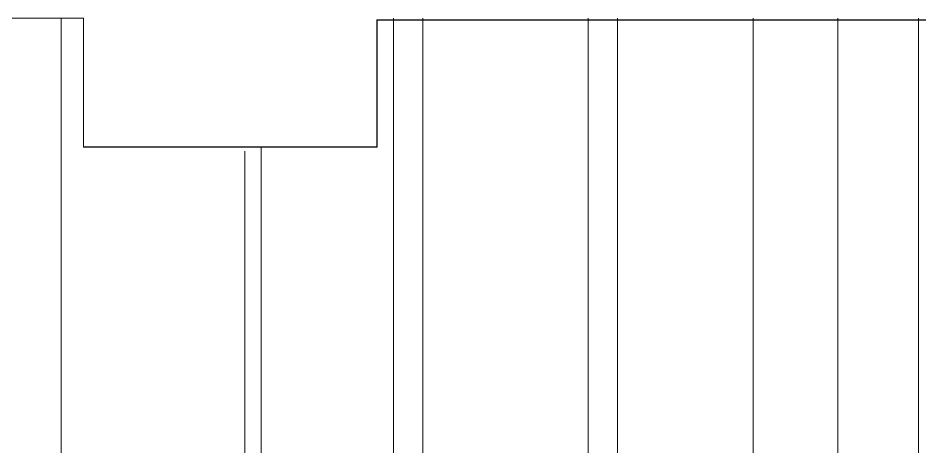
# Model space of a CAD drawing. Header units: millimetres. Extents: x -1113 to 415037, y -3642 to 354837.
# Drawn here: x 321365 to 345925, y 15716 to 27400 of the extents above; entities that cross this region are included whole.
import ezdxf

# ---------------------------------------------------------------- set-up
doc = ezdxf.new("R2010")
doc.units = ezdxf.units.MM
for name, color, linetype, lineweight in [('A-DETL-2', 7, 'Continuous', 5), ('A-GENM', 7, 'Continuous', 9), ('A-WALL', 7, 'Continuous', 5), ('Оси', 7, 'Continuous', 9)]:
    doc.layers.add(name, color=color, linetype=linetype, lineweight=lineweight)
doc.layers.add('A-WALL-FNSH-1', color=9, linetype='Continuous', lineweight=5, true_color=0x808080)

# ---------------------------------------------------------------- blocks, each defined once
blk = doc.blocks.new('парапет10 - парапет-22960140-Объем проектирования 3 этажа')
at = {"layer": 'A-GENM'}
blk.add_line((41920, 23888), (33920, 23888), dxfattribs=at)

msp = doc.modelspace()

# ---------------------------------------------------------------- linework, layer by layer
at = {"layer": 'A-DETL-2'}
for p, q in [((323147, 27400), (289007, 27400)), ((323147, 23880), (323147, 27400)), ((355747, 27340), (331147, 27340)), ((331147, 27340), (331147, 23880)), ((331147, 23880), (323147, 23880))]:
    msp.add_line(p, q, dxfattribs=at)
at = {"layer": 'A-WALL'}
for p, q in [((333787, 27350), (336887, 27350)), ((337988, 27350), (338888, 27350)), ((339987, 27350), (342487, 27350)), ((343987, 27350), (347087, 27350))]:
    msp.add_line(p, q, dxfattribs=at)
at = {"layer": 'A-WALL-FNSH-1'}
for p, q in [((333787, 27350), (331137, 27350)), ((331137, 27350), (331137, 23888)), ((333787, 27340), (333787, 27350)), ((337988, 27350), (336887, 27350)), ((336887, 27350), (336887, 27340)), ((337988, 27340), (337988, 27350)), ((339987, 27350), (338888, 27350)), ((338888, 27350), (338888, 27340)), ((339987, 27340), (339987, 27350)), ((343987, 27350), (342487, 27350)), ((342487, 27350), (342487, 27340)), ((343987, 27340), (343987, 27350))]:
    msp.add_line(p, q, dxfattribs=at)
at = {"layer": 'Оси'}
for points in [[(322537, -1906), (322537, 3094), (322537, 22398), (322537, 27398)], [(331587, -1906), (331587, 3094), (331587, 22398), (331587, 27398)], [(332872, -1906), (332872, -1316), (332387, -636), (332387, 4364), (332387, 22398), (332387, 27398)], [(336887, -1906), (336887, 3094), (336887, 22398), (336887, 27398)], [(338277, -1906), (338277, -1316), (337687, -636), (337687, 4364), (337687, 22398), (337687, 27398)], [(341387, -1906), (341387, 3094), (341387, 22398), (341387, 27398)], [(343687, -1906), (343687, 3094), (343687, 22398), (343687, 27398)], [(345887, -1906), (345887, 3094), (345887, 22398), (345887, 27398)], [(328887, -1906), (328887, -1316), (327987, -636), (327987, 4364), (327987, 18872), (327987, 23872)], [(327537, -1906), (327537, 3094), (327537, 18778), (327537, 23778)]]:
    msp.add_lwpolyline(points, dxfattribs=at)

# ---------------------------------------------------------------- block references
at = {"layer": 'A-GENM'}
msp.add_blockref('парапет10 - парапет-22960140-Объем проектирования 3 этажа', (289227, 0), dxfattribs=at)

doc.saveas('drawing.dxf')
